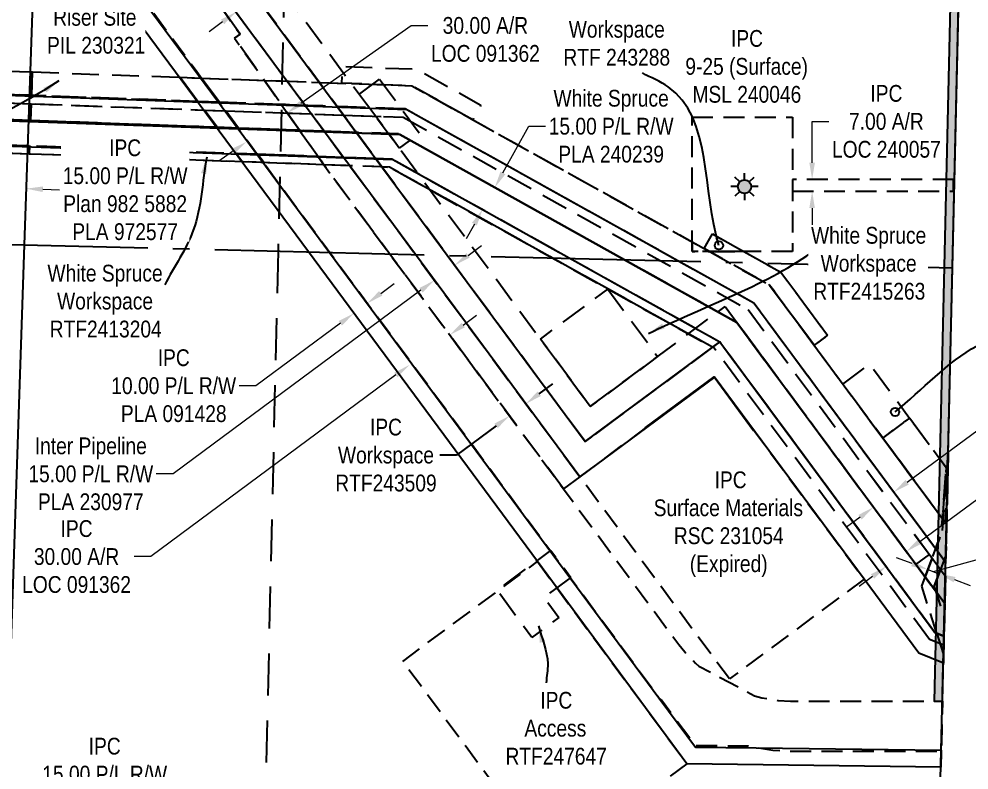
# Model space of a CAD drawing. Extents: x 394472 to 398421, y 6163397 to 6167888.
# Drawn here: x 395817 to 396384, y 6164010 to 6164458 of the extents above; entities that cross this region are included whole.
import ezdxf

# ---------------------------------------------------------------- set-up
doc = ezdxf.new("R2010")
doc.units = 0
doc.header["$LTSCALE"] = 5
doc.header["$PDSIZE"] = 0.5
for name, pattern in [('foc-ACCESSROAD', [3.75, 2.5, -1.25]), ('foc-LSD', [8, 5, -3]), ('foc-QUARTERLINE', [33, 25, -3, 2, -3]), ('HIDDEN2', [4.7625, 3.175, -1.5875])]:
    doc.linetypes.add(name, pattern=pattern)
doc.layers.get('Defpoints').update_dxf_attribs({"color": 9})
for name, color, linetype in [('C-AR', 13, 'foc-ACCESSROAD'), ('C-RW', 13, 'Continuous'), ('C-WS', 13, 'foc-ACCESSROAD'), ('C-WS-S', 8, 'Continuous'), ('F-RW', 190, 'Continuous'), ('L-SEC', 7, 'Continuous'), ('L-SECQ', 8, 'foc-QUARTERLINE'), ('L-SECTION-LSD', 7, 'foc-LSD'), ('P-TEMP-H', 41, 'Continuous'), ('P-TEMP_WORKSPACE', 46, 'Continuous'), ('T-EXISTING RTF', 220, 'HIDDEN2'), ('T-EXISTING TFA', 220, 'HIDDEN2'), ('T-EXISTING TFA-T', 220, 'Continuous')]:
    doc.layers.add(name, color=color, linetype=linetype)
for name, color, linetype, lineweight in [('C-AR-T', 13, 'Continuous', 9), ('C-RW-T', 13, 'Continuous', 9), ('C-WS-T', 13, 'Continuous', 9), ('F-RW-T', 190, 'Continuous', 9)]:
    doc.layers.add(name, color=color, linetype=linetype, lineweight=lineweight)
doc.styles.add('80CG', font='ARIALN.TTF', dxfattribs={"height": 10})
doc.styles.add('80L', font='ARIALN.TTF', dxfattribs={"height": 10})
doc.dimstyles.new('Compass 5 000', dxfattribs={"dimscale": 5, "dimtxt": 9, "dimasz": 2, "dimexe": 0.2, "dimexo": 0.0625, "dimgap": 0.5, "dimtad": 0, "dimtih": 1, "dimtoh": 1, "dimzin": 0, "dimdsep": 46, "dimtxsty": '80CG', "dimcen": 0.1, "dimse1": 1, "dimse2": 1, "dimclrd": 256, "dimclrt": 256, "dimaunit": 1, "dimadec": 4, "dimazin": 0, "dimtfac": 0.06, "dimtofl": 0, "dimtmove": 0, "dimatfit": 1, "dimfxl": 0.2, "dimtolj": 1, "dimtzin": 0, "dimlwd": -1, "dimarcsym": 0})

# ---------------------------------------------------------------- blocks, each defined once
blk = doc.blocks.new('*D379')
at = {"layer": 'C-AR-T', "transparency": 16777216}
for p, q in [((396290.67, 6164371.87), (396290.67, 6164396.5)), ((396290.67, 6164396.5), (396300.67, 6164396.5)), ((396290.67, 6164344.87), (396290.67, 6164334.87))]:
    blk.add_line(p, q, dxfattribs=at)
for points in [[(396289, 6164371.87), (396292.33, 6164371.87), (396290.67, 6164361.87)], [(396289, 6164344.87), (396292.33, 6164344.87), (396290.67, 6164354.87)]]:
    blk.add_solid(points, dxfattribs=at)
at = {"layer": 'Defpoints', "color": 0, "transparency": 16777216}
for p in [(396290.67, 6164361.87), (396309.23, 6164361.87), (396309.23, 6164354.87)]:
    blk.add_point(p, dxfattribs=at)
at = {"layer": 'C-AR-T', "transparency": 16777216, "insert": (396334.97, 6164396.5), "char_height": 10, "attachment_point": 5, "style": '80CG'}
blk.add_mtext('\\A1;IPC\\P7.00 A/R\\PLOC 240057', dxfattribs=at)
blk = doc.blocks.new('*D380')
at = {"layer": 'C-AR-T', "transparency": 16777216}
for p, q in [((395985.69, 6164407.32), (396051.45, 6164453.68)), ((396051.45, 6164453.68), (396061.45, 6164453.68)), ((395944.83, 6164378.51), (395936.66, 6164372.75))]:
    blk.add_line(p, q, dxfattribs=at)
for points in [[(395984.73, 6164408.68), (395986.65, 6164405.95), (395977.52, 6164401.55)], [(395943.87, 6164379.88), (395945.79, 6164377.15), (395953.01, 6164384.27)]]:
    blk.add_solid(points, dxfattribs=at)
at = {"layer": 'Defpoints', "color": 0, "transparency": 16777216}
for p in [(395950.88, 6164439.34), (395926.37, 6164422.06), (395977.52, 6164401.55)]:
    blk.add_point(p, dxfattribs=at)
at = {"layer": 'C-AR-T', "transparency": 16777216, "insert": (396095.72, 6164453.68), "char_height": 10, "attachment_point": 5, "style": '80CG'}
blk.add_mtext('\\A1;IPC\\P30.00 A/R\\PLOC 091362', dxfattribs=at)
blk = doc.blocks.new('*D383')
at = {"layer": 'C-RW-T', "transparency": 16777216}
for p, q in [((396033.28, 6164294), (396041.32, 6164299.95)), ((396009.17, 6164276.16), (395958.84, 6164238.91)), ((395958.84, 6164238.91), (395948.84, 6164238.91))]:
    blk.add_line(p, q, dxfattribs=at)
for points in [[(396032.29, 6164295.34), (396034.27, 6164292.66), (396025.24, 6164288.05)], [(396008.18, 6164277.5), (396010.16, 6164274.82), (396017.21, 6164282.11)]]:
    blk.add_solid(points, dxfattribs=at)
at = {"layer": 'Defpoints', "color": 0, "transparency": 16777216}
for p in [(395875.44, 6164490.46), (395867.41, 6164484.51), (396025.24, 6164288.05)]:
    blk.add_point(p, dxfattribs=at)
at = {"layer": 'C-RW-T', "transparency": 16777216, "insert": (395909.76, 6164238.91), "char_height": 10, "attachment_point": 5, "style": '80CG'}
blk.add_mtext('\\A1;IPC\\P10.00 P/L R/W\\PPLA 091428', dxfattribs=at)
blk = doc.blocks.new('*D388')
at = {"layer": 'C-RW-T', "transparency": 16777216}
for p, q in [((395796.74, 6164357.28), (395786.75, 6164357.62)), ((395831.69, 6164356.08), (395841.68, 6164355.73))]:
    blk.add_line(p, q, dxfattribs=at)
for points in [[(395796.8, 6164358.95), (395796.68, 6164355.61), (395806.73, 6164356.94)], [(395831.75, 6164357.74), (395831.63, 6164354.41), (395821.69, 6164356.42)]]:
    blk.add_solid(points, dxfattribs=at)
at = {"layer": 'Defpoints', "color": 0, "transparency": 16777216}
for p in [(395808.98, 6164421.99), (395823.94, 6164421.47), (395821.69, 6164356.42)]:
    blk.add_point(p, dxfattribs=at)
at = {"layer": 'C-RW-T', "transparency": 16777216, "insert": (395880.77, 6164355.73), "char_height": 10, "attachment_point": 5, "style": '80CG', "bg_fill": 3, "box_fill_scale": 1.1, "bg_fill_color": 256, "bg_fill_true_color": 13158600, "bg_fill_transparency": 0}
blk.add_mtext('\\A1;IPC\\P15.00 P/L R/W\\PPlan 982 5882\\PPLA 972577', dxfattribs=at)
blk = doc.blocks.new('*D390')
at = {"layer": 'Defpoints', "color": 0, "transparency": 16777216}
for p in [(395959.02, 6164470.72), (395997.6, 6164418.52), (395985.54, 6164409.61)]:
    blk.add_point(p, dxfattribs=at)
at = {"layer": 'F-RW-T', "transparency": 16777216}
for p, q in [((395967.06, 6164476.66), (395980.98, 6164486.94)), ((395980.98, 6164486.94), (395990.98, 6164486.94)), ((395938.92, 6164455.87), (395930.88, 6164449.93))]:
    blk.add_line(p, q, dxfattribs=at)
for points in [[(395966.07, 6164478.01), (395968.05, 6164475.32), (395959.02, 6164470.72)], [(395937.93, 6164457.21), (395939.91, 6164454.53), (395946.97, 6164461.81)]]:
    blk.add_solid(points, dxfattribs=at)
at = {"layer": 'F-RW-T', "transparency": 16777216, "insert": (396030.06, 6164486.94), "char_height": 10, "attachment_point": 5, "style": '80CG', "bg_fill": 3, "box_fill_scale": 1.1, "bg_fill_color": 256, "bg_fill_true_color": 13158600, "bg_fill_transparency": 0}
blk.add_mtext('\\A1;Inter Pipeline\\P15.00 P/L R/W\\PPLA 230977', dxfattribs=at)
blk = doc.blocks.new('*D391')
at = {"layer": 'Defpoints', "color": 0, "transparency": 16777216}
for p in [(396079.95, 6164369.01), (396072.65, 6164355.91), (396101.33, 6164357.11)]:
    blk.add_point(p, dxfattribs=at)
at = {"layer": 'F-RW-T', "transparency": 16777216}
for p, q in [((396106.19, 6164365.84), (396121.65, 6164393.6)), ((396121.65, 6164393.6), (396131.65, 6164393.6)), ((396089.16, 6164335.27), (396084.3, 6164326.53))]:
    blk.add_line(p, q, dxfattribs=at)
for points in [[(396104.74, 6164366.65), (396107.65, 6164365.03), (396101.33, 6164357.11)], [(396087.71, 6164336.08), (396090.62, 6164334.46), (396094.03, 6164344.01)]]:
    blk.add_solid(points, dxfattribs=at)
at = {"layer": 'F-RW-T', "transparency": 16777216, "insert": (396170.74, 6164393.6), "char_height": 10, "attachment_point": 5, "style": '80CG'}
blk.add_mtext('\\A1;White Spruce\\P15.00 P/L R/W\\PPLA 240239', dxfattribs=at)
blk = doc.blocks.new('*D440')
at = {"layer": 'C-RW-T', "transparency": 16777216}
for p, q in [((395784.57, 6164000.52), (395774.58, 6164000.86)), ((395819.5, 6163999.33), (395829.5, 6163998.99))]:
    blk.add_line(p, q, dxfattribs=at)
for points in [[(395784.63, 6164002.18), (395784.52, 6163998.85), (395794.57, 6164000.18)], [(395819.56, 6164000.99), (395819.45, 6163997.66), (395809.51, 6163999.67)]]:
    blk.add_solid(points, dxfattribs=at)
at = {"layer": 'Defpoints', "color": 0, "transparency": 16777216}
for p in [(395800.64, 6164178.09), (395815.58, 6164177.58), (395809.51, 6163999.67)]:
    blk.add_point(p, dxfattribs=at)
at = {"layer": 'C-RW-T', "transparency": 16777216, "insert": (395868.58, 6163998.99), "char_height": 10, "attachment_point": 5, "style": '80CG'}
blk.add_mtext('\\A1;IPC\\P15.00 P/L R/W\\PPlan 982 5882\\PPLA 972577', dxfattribs=at)
blk = doc.blocks.new('*D441')
at = {"layer": 'C-AR-T', "transparency": 16777216}
for p, q in [((396082.48, 6164275.09), (396090.51, 6164281.04)), ((396042.3, 6164245.34), (395896.06, 6164137.04)), ((395896.06, 6164137.04), (395886.06, 6164137.04))]:
    blk.add_line(p, q, dxfattribs=at)
for points in [[(396081.48, 6164276.43), (396083.47, 6164273.75), (396074.44, 6164269.14)], [(396041.31, 6164246.68), (396043.3, 6164244), (396050.34, 6164251.29)]]:
    blk.add_solid(points, dxfattribs=at)
at = {"layer": 'Defpoints', "color": 0, "transparency": 16777216}
for p in [(396050.34, 6164251.29), (396106.71, 6164225.56), (396082.61, 6164207.72)]:
    blk.add_point(p, dxfattribs=at)
at = {"layer": 'C-AR-T', "transparency": 16777216, "insert": (395851.79, 6164137.04), "char_height": 10, "attachment_point": 5, "style": '80CG'}
blk.add_mtext('\\A1;IPC\\P30.00 A/R\\PLOC 091362', dxfattribs=at)
blk = doc.blocks.new('*D454')
at = {"layer": 'Defpoints', "color": 0, "transparency": 16777216}
for p in [(396362.31, 6164136.21), (396368.86, 6164133.74), (396366.28, 6164126.88)]:
    blk.add_point(p, dxfattribs=at)
at = {"layer": 'F-RW-T', "transparency": 16777216}
for p, q in [((396363.01, 6164128.11), (396474.56, 6164158.6)), ((396474.56, 6164158.6), (396479.56, 6164158.6)), ((396350.37, 6164132.86), (396341.01, 6164136.38)), ((396359.73, 6164129.34), (396366.28, 6164126.88)), ((396375.64, 6164123.36), (396385, 6164119.84))]:
    blk.add_line(p, q, dxfattribs=at)
for points in [[(396350.96, 6164134.42), (396349.78, 6164131.3), (396359.73, 6164129.34)], [(396376.23, 6164124.92), (396375.05, 6164121.8), (396366.28, 6164126.88)]]:
    blk.add_solid(points, dxfattribs=at)
at = {"layer": 'F-RW-T', "transparency": 16777216, "insert": (396513.86, 6164158.6), "char_height": 10, "attachment_point": 5, "style": '80CG'}
blk.add_mtext('\\A1;IPC\\P7.00 A/R\\PLOC 240057', dxfattribs=at)
blk = doc.blocks.new('*D464')
at = {"layer": 'Defpoints', "color": 0, "transparency": 16777216}
for p in [(396337.71, 6164177.61), (396339.32, 6164175.43), (396325.66, 6164168.69)]:
    blk.add_point(p, dxfattribs=at)
at = {"layer": 'F-RW-T', "transparency": 16777216}
for p, q in [((396347.36, 6164181.38), (396418.52, 6164234.06)), ((396418.52, 6164234.06), (396428.52, 6164234.06)), ((396319.23, 6164160.56), (396311.2, 6164154.61))]:
    blk.add_line(p, q, dxfattribs=at)
for points in [[(396346.37, 6164182.72), (396348.35, 6164180.04), (396339.32, 6164175.43)], [(396318.24, 6164161.9), (396320.23, 6164159.22), (396327.27, 6164166.51)]]:
    blk.add_solid(points, dxfattribs=at)
at = {"layer": 'F-RW-T', "transparency": 16777216, "insert": (396467.61, 6164234.06), "char_height": 10, "attachment_point": 5, "style": '80CG'}
blk.add_mtext('\\A1;White Spruce\\P15.00 P/L R/W\\PPLA 240246', dxfattribs=at)
blk = doc.blocks.new('*D466')
at = {"layer": 'Defpoints', "color": 0, "transparency": 16777216}
for p in [(396341.93, 6164146.71), (396346.83, 6164140.09), (396329.88, 6164137.79)]:
    blk.add_point(p, dxfattribs=at)
at = {"layer": 'F-RW-T', "transparency": 16777216}
for p, q in [((396354.87, 6164146.04), (396411.3, 6164187.81)), ((396411.3, 6164187.81), (396421.3, 6164187.81)), ((396326.75, 6164125.21), (396318.71, 6164119.26))]:
    blk.add_line(p, q, dxfattribs=at)
for points in [[(396353.88, 6164147.37), (396355.86, 6164144.7), (396346.83, 6164140.09)], [(396325.75, 6164126.55), (396327.74, 6164123.87), (396334.78, 6164131.16)]]:
    blk.add_solid(points, dxfattribs=at)
at = {"layer": 'F-RW-T', "transparency": 16777216, "insert": (396460.38, 6164187.81), "char_height": 10, "attachment_point": 5, "style": '80CG'}
blk.add_mtext('\\A1;White Spruce\\P15.00 P/L R/W\\PPLA 240239', dxfattribs=at)
blk = doc.blocks.new('*D473')
at = {"layer": 'Defpoints', "color": 0, "transparency": 16777216}
for p in [(396065.33, 6164301.81), (396100.93, 6164278.92), (396088.88, 6164270)]:
    blk.add_point(p, dxfattribs=at)
at = {"layer": 'F-RW-T', "transparency": 16777216}
for p, q in [((396085.41, 6164316.68), (396093.45, 6164322.63)), ((396057.29, 6164295.86), (395909.37, 6164186.36)), ((395909.37, 6164186.36), (395899.37, 6164186.36))]:
    blk.add_line(p, q, dxfattribs=at)
for points in [[(396084.42, 6164318.02), (396086.4, 6164315.34), (396077.37, 6164310.73)], [(396056.3, 6164297.2), (396058.28, 6164294.52), (396065.33, 6164301.81)]]:
    blk.add_solid(points, dxfattribs=at)
at = {"layer": 'F-RW-T', "transparency": 16777216, "insert": (395860.28, 6164186.36), "char_height": 10, "attachment_point": 5, "style": '80CG'}
blk.add_mtext('\\A1;Inter Pipeline\\P15.00 P/L R/W\\PPLA 230977', dxfattribs=at)
blk = doc.blocks.new('GAS')
h = blk.add_hatch(color=255)
h.dxf.hatch_style = 1
edge = h.paths.add_edge_path()
edge.add_arc((0, 0), 0.9, 0, 360)
for p, q in [((-0.57, 0.57), (-1.14, 1.14)), ((0, 0.81), (0, 1.62)), ((0.57, 0.57), (1.14, 1.14)), ((-0.81, 0), (-1.62, 0)), ((1.62, 0), (0.81, 0)), ((-0.57, -0.57), (-1.14, -1.14)), ((0, -0.81), (0, -1.62)), ((1.14, -1.14), (0.57, -0.57))]:
    blk.add_line(p, q)
blk.add_circle((0, 0), 0.8)
blk = doc.blocks.new('*D550')
at = {"layer": 'Defpoints', "color": 0, "transparency": 16777216}
for p in [(396104.14, 6164249.37), (396094.42, 6164242.17), (396110.11, 6164220.98)]:
    blk.add_point(p, dxfattribs=at)
at = {"layer": 'T-EXISTING TFA-T', "transparency": 16777216}
for p, q in [((396127.87, 6164234.14), (396135.91, 6164240.09)), ((396102.07, 6164215.03), (396078.44, 6164197.54)), ((396078.44, 6164197.54), (396068.44, 6164197.54))]:
    blk.add_line(p, q, dxfattribs=at)
for points in [[(396126.88, 6164235.48), (396128.86, 6164232.8), (396119.83, 6164228.19)], [(396101.08, 6164216.37), (396103.06, 6164213.69), (396110.11, 6164220.98)]]:
    blk.add_solid(points, dxfattribs=at)
at = {"layer": 'T-EXISTING TFA-T', "transparency": 16777216, "insert": (396036.4, 6164197.54), "char_height": 10, "attachment_point": 5, "style": '80CG'}
blk.add_mtext('\\A1;IPC\\PWorkspace\\PRTF243509', dxfattribs=at)

msp = doc.modelspace()

# ---------------------------------------------------------------- hatches: boundary and pattern name
at = {"layer": 'P-TEMP-H'}
h = msp.add_hatch(color=256, dxfattribs=at)
h.dxf.hatch_style = 1
h.paths.add_polyline_path([(396392.911, 6165113.243), (396387.914, 6165113.368), (396387.914, 6165113.358), (396369.38, 6164309.332), (396374.377, 6164309.208)])
h = msp.add_hatch(color=256, dxfattribs=at)
h.dxf.hatch_style = 1
h.paths.add_polyline_path([(396374.377, 6164309.208), (396369.38, 6164309.332), (396363.423, 6164050.875), (396368.422, 6164050.874)])

# ---------------------------------------------------------------- linework, layer by layer
at = {"layer": 'C-AR', "flags": 128}
msp.add_lwpolyline([(395879.444, 6165027.798), (395878.241, 6164997.834), (395863.575, 6164998.423), (395862.716, 6164954.916), (395862.322, 6164934.927), (395861.012, 6164868.554), (395873.044, 6164868.317), (395871.842, 6164838.345), (395860.42, 6164838.572), (395859.442, 6164789.044), (395863.062, 6164725.474), (395866.22, 6164696.556), (395867.848, 6164685.158), (395874.406, 6164639.237), (395880.497, 6164596.594), (395885.205, 6164570.507), (395887.179, 6164559.567), (395888.138, 6164555.387), (395890.795, 6164543.805), (395897.946, 6164524.452), (395903.156, 6164513.51), (395906.767, 6164515.229), (395911.861, 6164504.53), (395937.767, 6164464.874), (395949.333, 6164448.469), (395946.065, 6164446.165), (395999.877, 6164369.835), (396038.6, 6164317.535), (396211.042, 6164084.675), (396214.618, 6164080.257), (396221.103, 6164073.481), (396223.145, 6164071.82), (396256.341, 6164054.056), (396260.705, 6164052.862), (396270.491, 6164051.358), (396277.698, 6164050.901), (396368.422, 6164050.874), (396367.74, 6164021.614), (396367.723, 6164020.885), (396276.75, 6164020.912), (396267.258, 6164021.514), (396257.353, 6164023.036), (396254.449, 6164023.483), (396252.25, 6164024.085), (396221.073, 6164024.218), (396200.729, 6164051.397), (396199.278, 6164052.913), (395932.493, 6164413.371), (395922.549, 6164427.475), (395856.249, 6164517.046), (395857.554, 6164554.868), (395857.243, 6164556.591), (395856.823, 6164558.916), (395854.516, 6164571.703), (395852.04, 6164585.486), (395850.887, 6164591.809), (395850.163, 6164596.882), (395847.596, 6164614.855), (395844.123, 6164639.173), (395842.808, 6164648.378), (395840.03, 6164667.826), (395837.447, 6164685.918), (395836.463, 6164692.807), (395835.982, 6164697.212), (395834.537, 6164710.334), (395833.166, 6164722.992), (395829.555, 6164786.419), (395829.437, 6164788.486), (395831.739, 6164905.102), (395832.351, 6164936.096), (395832.745, 6164956.084), (395834.696, 6165054.961), (395840.188, 6165054.747), (395848.333, 6165054.434), (395860.328, 6165053.961), (395864.667, 6165053.78), (395864.167, 6165028.411), (395879.444, 6165027.798)], close=True, dxfattribs=at)
at = {"layer": 'C-AR'}
for points in [[(396279.001, 6164354.871), (396374.921, 6164354.868), (396375.088, 6164361.865), (396278.998, 6164361.868), (396279.001, 6164354.871)], [(396369.325, 6164089.592), (396369.086, 6164079.334), (396365.17, 6164091.271), (396356.036, 6164119.516), (396368.457, 6164152.557), (396371.886, 6164199.406), (396370.454, 6164137.982), (396363.446, 6164119.342), (396369.579, 6164100.486), (396369.325, 6164089.592)]]:
    msp.add_lwpolyline(points, close=True, dxfattribs=at)
at = {"layer": 'C-RW'}
for points in [[(395817.366, 6164598.162), (395821.327, 6164612.661), (395824.707, 6164625.03), (395831.9, 6164651.354), (395842.808, 6164648.378), (395846.372, 6164647.406), (395844.123, 6164639.173), (395835.856, 6164608.923), (395832.751, 6164597.562), (395832.503, 6164596.655), (395829.611, 6164586.072), (395829.15, 6164572.692), (395828.633, 6164557.707), (395828.205, 6164545.294), (395827.689, 6164530.302), (395820.541, 6164322.956), (395805.523, 6163882.914)], [(395856.247, 6164516.396), (395932.493, 6164413.371), (396002.763, 6164318.426), (396199.278, 6164052.913), (396199.278, 6164052.913), (396221.046, 6164023.505), (396257.353, 6164023.036), (396367.74, 6164021.614), (396367.723, 6164020.885), (396367.507, 6164011.622), (396215.96, 6164013.574), (396126.75, 6164134.095), (395990.095, 6164318.74), (395846.131, 6164513.261)]]:
    msp.add_lwpolyline(points, dxfattribs=at)
at = {"layer": 'C-WS'}
for points in [[(396219.022, 6164319.02), (396219.017, 6164398.991), (396278.995, 6164398.995), (396279, 6164319.024)], [(396232.414, 6164244.106), (396321.628, 6164123.592), (396241.285, 6164064.116), (396152.071, 6164184.63), (396232.414, 6164244.106)], [(396215.96, 6164013.574), (396135.617, 6163954.097), (396046.403, 6164074.611), (396126.75, 6164134.095), (396215.96, 6164013.574)]]:
    msp.add_lwpolyline(points, close=True, dxfattribs=at)
msp.add_lwpolyline([(396191.553, 6164213.857), (396232.414, 6164244.106), (396255.998, 6164212.247)], dxfattribs=at)
at = {"layer": 'F-RW', "flags": 128}
for points in [[(396370.35, 6164133.521), (396255.84, 6164288.207), (396048.846, 6164403.5), (395765.078, 6164413.476), (395775.018, 6164686.061), (395781.736, 6164858.401), (395691.194, 6164862.039), (395690.592, 6164847.056), (395766.17, 6164844.02), (395760.034, 6164686.627), (395749.547, 6164399.018), (396044.707, 6164388.642), (396245.715, 6164276.683), (396369.78, 6164109.089)], [(396369.78, 6164109.089), (396287.164, 6164220.691), (396245.715, 6164276.683), (396044.707, 6164388.642), (395749.547, 6164399.018), (395760.034, 6164686.627), (395745.049, 6164687.173), (395734.015, 6164384.56), (396040.569, 6164373.783), (396235.59, 6164265.159), (396275.112, 6164211.77), (396363.949, 6164091.765), (396369.325, 6164089.591)], [(395931.054, 6164508.39), (396072.966, 6164316.682), (396072.966, 6164316.682), (396155.179, 6164205.633), (396235.59, 6164265.159), (396363.949, 6164091.765), (396369.325, 6164089.592), (396368.952, 6164073.57), (396354.412, 6164079.447), (396321.628, 6164123.592), (396232.414, 6164244.106), (396152.071, 6164184.63), (396053.961, 6164317.154), (395915.886, 6164503.679)], [(396191.079, 6164213.869), (396232.122, 6164244.197), (396255.726, 6164212.254)]]:
    msp.add_lwpolyline(points, dxfattribs=at)
at = {"layer": 'L-SEC'}
for p, q in [((396374.446, 6164309.206), (396392.911, 6165113.243)), ((396355.699, 6163505.198), (396374.446, 6164309.206))]:
    msp.add_line(p, q, dxfattribs=at)
at = {"layer": 'L-SECQ'}
msp.add_line((395604.362, 6164328.345), (396374.446, 6164309.206), dxfattribs=at)
at = {"layer": 'L-SECTION-LSD'}
for p, q in [((395990.634, 6165123.294), (395972.033, 6164319.208)), ((395972.033, 6164319.208), (395953.288, 6163515.034))]:
    msp.add_line(p, q, dxfattribs=at)
at = {"layer": 'P-TEMP_WORKSPACE', "flags": 128}
msp.add_lwpolyline([(395877.54, 6165457.141), (395882.623, 6165461.942), (396384.011, 6165459.108), (396395.789, 6165447.03), (396387.914, 6165113.358), (396363.423, 6164050.875), (396368.422, 6164050.874), (396392.911, 6165113.243), (396400.835, 6165449.014), (396386.13, 6165464.094), (395880.648, 6165466.951), (395870.311, 6165457.188)], close=True, dxfattribs=at)
at = {"layer": 'T-EXISTING RTF', "flags": 128}
for points in [[(395996.641, 6164419.792), (396051.788, 6164417.788), (396219.064, 6164324.691), (396219.064, 6164318.973), (396229.337, 6164318.973), (396249.89, 6164318.974), (396272.035, 6164306.649), (396299.883, 6164269.03), (396291.849, 6164263.083), (396265.286, 6164298.965), (396368.409, 6164159.661), (396367.765, 6164150.738), (396364.342, 6164141.634), (396255.838, 6164288.208), (396047.92, 6164403.925), (396007.295, 6164405.401), (395988.123, 6164406.098), (395977.47, 6164420.489), (395996.641, 6164419.792)], [(395977.612, 6164401.479), (395991.928, 6164400.958), (395999.538, 6164390.679), (395984.849, 6164391.213), (395977.612, 6164401.479)], [(396011.099, 6164400.262), (396018.709, 6164389.983), (395999.538, 6164390.679), (395991.928, 6164400.958), (396011.099, 6164400.262)], [(396038.439, 6164369.26), (395733.686, 6164380.336), (395733.868, 6164385.331), (396039.821, 6164374.211), (396235.59, 6164265.159), (396231.18, 6164261.895), (396038.439, 6164369.26)], [(395823.772, 6164382.063), (395823.591, 6164377.069), (395808.607, 6164377.613), (395808.788, 6164382.608), (395823.772, 6164382.063)], [(395947.047, 6164377.583), (395950.852, 6164372.444), (395823.591, 6164377.069), (395823.772, 6164382.063), (395947.047, 6164377.583)], [(395959.828, 6164377.119), (395963.632, 6164371.979), (395950.852, 6164372.444), (395947.047, 6164377.583), (395959.828, 6164377.119)], [(395995.705, 6164375.815), (395999.323, 6164370.682), (395963.632, 6164371.979), (395959.828, 6164377.119), (395995.705, 6164375.815)], [(395995.705, 6164375.815), (396010.952, 6164375.261), (396014.757, 6164370.121), (395999.323, 6164370.682), (395995.705, 6164375.815)], [(396030.123, 6164374.564), (396033.928, 6164369.424), (396014.757, 6164370.121), (396010.952, 6164375.261), (396030.123, 6164374.564)], [(396308.997, 6164239.918), (396325.065, 6164251.813), (396348.855, 6164219.677), (396332.787, 6164207.782), (396308.997, 6164239.918)], [(396348.867, 6164219.661), (396370.622, 6164190.273), (396368.409, 6164159.661), (396332.799, 6164207.766), (396348.867, 6164219.661)], [(396371.605, 6164188.945), (396370.855, 6164156.402), (396368.409, 6164159.661), (396370.622, 6164190.273), (396371.605, 6164188.945)], [(396370.855, 6164156.402), (396370.328, 6164133.551), (396364.342, 6164141.634), (396367.765, 6164150.738), (396368.409, 6164159.661), (396370.855, 6164156.402)]]:
    msp.add_lwpolyline(points, close=True, dxfattribs=at)
at = {"layer": 'T-EXISTING TFA'}
for points in [[(395933.538, 6164578.626), (395948.556, 6164578.04), (395946.222, 6164513.101), (396158.309, 6164226.606), (396238.72, 6164286.131), (396369.78, 6164109.089), (396369.325, 6164089.592), (396363.949, 6164091.765), (396235.59, 6164265.159), (396155.179, 6164205.633), (395931.054, 6164508.39), (395933.538, 6164578.626)], [(396152.049, 6164184.661), (396142.352, 6164177.435), (395999.877, 6164369.835), (395946.065, 6164446.165), (395949.333, 6164448.469), (395937.767, 6164464.874), (395911.861, 6164504.53), (395905.74, 6164517.385), (395915.886, 6164503.679), (396152.049, 6164184.661)], [(395779.365, 6164398.681), (395749.396, 6164399.77), (395750.913, 6164441.507), (395760.903, 6164441.144), (395759.749, 6164409.396), (395779.728, 6164408.67), (396046.733, 6164398.967), (396252.465, 6164284.365), (396370.161, 6164125.412), (396369.78, 6164109.089), (396245.715, 6164276.682), (396043.776, 6164389.072), (395779.365, 6164398.681)], [(395824.861, 6164412.031), (395809.877, 6164412.576), (395810.386, 6164426.561), (395825.37, 6164426.016), (395824.861, 6164412.031)], [(395924.219, 6164408.42), (395824.861, 6164412.031), (395825.37, 6164426.016), (395913.565, 6164422.811), (395924.219, 6164408.42)], [(395936.999, 6164407.956), (395924.219, 6164408.42), (395913.565, 6164422.811), (395926.346, 6164422.347), (395936.999, 6164407.956)], [(395963.861, 6164420.983), (395977.47, 6164420.489), (395988.123, 6164406.098), (395973.993, 6164406.611), (395936.999, 6164407.956), (395926.346, 6164422.347), (395963.861, 6164420.983)], [(395824.68, 6164407.037), (395824.317, 6164397.047), (395809.333, 6164397.592), (395809.696, 6164407.581), (395824.68, 6164407.037)], [(395928.023, 6164403.281), (395935.633, 6164393.002), (395824.317, 6164397.047), (395824.68, 6164407.037), (395928.023, 6164403.281)], [(395940.804, 6164402.816), (395948.414, 6164392.537), (395935.633, 6164393.002), (395928.023, 6164403.281), (395940.804, 6164402.816)], [(395977.612, 6164401.479), (395984.849, 6164391.213), (395948.414, 6164392.537), (395940.804, 6164402.816), (395977.612, 6164401.479)], [(396252.465, 6164284.365), (396362.248, 6164136.063), (396358.059, 6164124.921), (396245.715, 6164276.682), (396043.776, 6164389.072), (396018.709, 6164389.983), (396011.099, 6164400.262), (396046.733, 6164398.967), (396252.465, 6164284.365)], [(396038.439, 6164369.26), (396033.928, 6164369.424), (396030.123, 6164374.564), (396039.821, 6164374.211), (396235.59, 6164265.159), (396231.18, 6164261.895), (396038.439, 6164369.26)], [(396235.59, 6164265.159), (396363.949, 6164091.765), (396369.325, 6164089.592), (396369.201, 6164084.251), (396360.77, 6164087.659), (396231.573, 6164262.185), (396235.59, 6164265.159)], [(396360.603, 6164138.286), (396370.161, 6164125.412), (396369.78, 6164109.089), (396352.569, 6164132.338), (396360.603, 6164138.286)], [(396367.206, 6164129.366), (396363.017, 6164118.224), (396358.059, 6164124.921), (396362.248, 6164136.063), (396367.206, 6164129.366)], [(396370.161, 6164125.412), (396369.78, 6164109.089), (396363.017, 6164118.224), (396367.206, 6164129.366), (396370.161, 6164125.412)]]:
    msp.add_lwpolyline(points, close=True, dxfattribs=at)
at = {"layer": 'T-EXISTING TFA', "flags": 128}
for points in [[(396088.209, 6164397.518), (396051.788, 6164417.788), (396010.135, 6164419.302), (396010.498, 6164429.291), (396054.551, 6164427.69), (396093.07, 6164406.252), (396088.209, 6164397.518)], [(396088.209, 6164397.518), (396051.788, 6164417.788), (396010.135, 6164419.302), (396010.498, 6164429.291), (396054.551, 6164427.69), (396093.07, 6164406.252), (396088.209, 6164397.518)], [(396047.92, 6164403.925), (395764.925, 6164414.21), (395765.433, 6164428.195), (396051.788, 6164417.788), (396265.286, 6164298.965), (396370.855, 6164156.402), (396370.328, 6164133.551), (396255.838, 6164288.208), (396047.92, 6164403.925)], [(396032.542, 6164421.696), (396056.332, 6164389.56), (396044.281, 6164380.639), (396020.491, 6164412.775), (396032.542, 6164421.696)], [(396231.18, 6164261.895), (396155.184, 6164205.637), (396072.844, 6164316.854), (396033.928, 6164369.424), (396038.439, 6164369.26), (396231.18, 6164261.895)], [(396226.276, 6164320.676), (396231.137, 6164329.411), (396272.035, 6164306.649), (396299.883, 6164269.03), (396291.849, 6164263.083), (396265.286, 6164298.965), (396226.276, 6164320.676)], [(396231.137, 6164329.411), (396249.89, 6164318.974), (396229.337, 6164318.973), (396226.276, 6164320.676), (396231.137, 6164329.411)], [(396219.064, 6164324.691), (396229.337, 6164318.973), (396219.064, 6164318.973), (396219.064, 6164324.691)], [(396168.742, 6164296.513), (396198.48, 6164256.343), (396158.309, 6164226.606), (396128.572, 6164266.776), (396168.742, 6164296.513)], [(396370.951, 6164189.828), (396370.189, 6164157.257), (396332.799, 6164207.766), (396348.867, 6164219.661), (396370.951, 6164189.828)], [(396146.735, 6164124.636), (396130.667, 6164112.741), (396139.588, 6164100.689), (396123.52, 6164088.794), (396102.703, 6164116.914), (396134.84, 6164140.704), (396146.735, 6164124.636)]]:
    msp.add_lwpolyline(points, close=True, dxfattribs=at)

# ---------------------------------------------------------------- block references
at = {"layer": 'C-WS-S', "color": 5, "xscale": 4.998199134999997, "yscale": 4.998199134999997, "zscale": 4.998199134999997}
msp.add_blockref('GAS', (396250.327, 6164357.629), dxfattribs=at)

# ---------------------------------------------------------------- texts
at = {"layer": 'C-WS-T', "char_height": 9.9964, "attachment_point": 1, "style": '80L'}
for s, width, insert in [('\\pi27.55;IPC\\P\\pi0.29149;9-25 (Surface)\\P\\pi4.5396;MSL 240046', 72.62387, (396214.717, 6164451.002)), ('\\pi41.187; IPC\\P\\pi8.0135;Surface Materials\\P\\pi20.028;RSC 231054\\P\\pi29.554;(Expired)', 104.17396, (396188.122, 6164187.842))]:
    msp.add_mtext_dynamic_manual_height_columns(s, width=width, gutter_width=50, heights=[0], dxfattribs=dict(at, insert=insert))
at = {"layer": 'T-EXISTING TFA-T', "char_height": 9.9964, "attachment_point": 1, "style": '80L'}
for s, width, insert in [('\\pi5.1048;White Spruce\\P\\pi10.836;Workspace\\P\\pi6.4516;RTF2413204', 78.29564, (395829.316, 6164311.076)), ('\\pi1.4396;IPC\\P\\pi-8.0352;Access\\P\\pi-19.32;RTF247647', 20.40358, (396127.036, 6164056.421))]:
    msp.add_mtext_dynamic_manual_height_columns(s, width=width, gutter_width=50, heights=[0], dxfattribs=dict(at, insert=insert))

# ---------------------------------------------------------------- dimensions: what is measured, and where the dimension line sits
at = {"layer": 'C-AR-T'}
dim = msp.add_linear_dim(base=(395977.515, 6164401.554), p1=(395926.369, 6164422.056), p2=(395950.879, 6164439.336), angle=35.18381, text='IPC\\P30.00 A/R\\PLOC 091362', dimstyle='Compass 5 000', dxfattribs=at)
dim.commit()
dim.dimension.update_dxf_attribs({"geometry": '*D380', "text_midpoint": (396095.717, 6164453.676), "dimtype": 161})
at = {"layer": 'C-AR-T', "color": 2}
dim = msp.add_linear_dim(base=(396050.341, 6164251.29), p1=(396106.709, 6164225.563), p2=(396082.609, 6164207.716), angle=216.52141, text='IPC\\P30.00 A/R\\PLOC 091362', dimstyle='Compass 5 000', dxfattribs=at)
dim.commit()
dim.dimension.update_dxf_attribs({"geometry": '*D441', "text_midpoint": (395851.791, 6164137.041), "dimtype": 161})
at = {"layer": 'C-RW-T'}
dim = msp.add_linear_dim(base=(396025.24, 6164288.054), p1=(395867.409, 6164484.511), p2=(395875.443, 6164490.458), angle=36.5047, text='IPC\\P10.00 P/L R/W\\PPLA 091428', dimstyle='Compass 5 000', dxfattribs=at)
dim.commit()
dim.dimension.update_dxf_attribs({"geometry": '*D383', "text_midpoint": (395909.757, 6164238.914), "dimtype": 161})
at = {"layer": 'C-RW-T', "color": 2}
dim = msp.add_linear_dim(base=(395809.508, 6163999.668), p1=(395800.641, 6164178.091), p2=(395815.58, 6164177.581), angle=358.04536, text='IPC\\P15.00 P/L R/W\\PPlan 982 5882\\PPLA 972577', dimstyle='Compass 5 000', dxfattribs=at)
dim.commit()
dim.dimension.update_dxf_attribs({"geometry": '*D440', "text_midpoint": (395868.582, 6163998.986), "dimtype": 161})
at = {"layer": 'F-RW-T', "color": 3}
dim = msp.add_linear_dim(base=(396346.835, 6164140.085), p1=(396329.881, 6164137.786), p2=(396341.933, 6164146.707), angle=36.51152, text='White Spruce\\P15.00 P/L R/W\\PPLA 240239', dimstyle='Compass 5 000', dxfattribs=at)
dim.commit()
dim.dimension.update_dxf_attribs({"geometry": '*D466', "text_midpoint": (396460.383, 6164187.805), "dimtype": 161})
at = {"layer": 'F-RW-T', "color": 2}
dim = msp.add_linear_dim(base=(396366.28, 6164126.881), p1=(396362.31, 6164136.206), p2=(396368.86, 6164133.744), angle=339.39675, text='IPC\\P7.00 A/R\\PLOC 240057', dimstyle='Compass 5 000', override={"dimtmove": 1}, dxfattribs=at)
dim.commit()
dim.dimension.update_dxf_attribs({"geometry": '*D454', "text_midpoint": (396482.064, 6164158.604), "dimtype": 161})
at = {"layer": 'T-EXISTING TFA-T'}
dim = msp.add_linear_dim(base=(396110.105, 6164220.982), p1=(396104.145, 6164249.372), p2=(396094.417, 6164242.168), angle=216.52049, text='IPC\\PWorkspace\\PRTF243509', dimstyle='Compass 5 000', dxfattribs=at)
dim.commit()
dim.dimension.update_dxf_attribs({"geometry": '*D550', "text_midpoint": (396036.397, 6164197.536), "dimtype": 161})

# ---------------------------------------------------------------- leaders
at = {"layer": 'T-EXISTING TFA-T', "path_type": 1}
for points, override in [([(396235.069, 6164322.603), (396204.786, 6164417.126), (396189.358, 6164425.408)], {"dimasz": 1, "dimldrblk": 'DotBlank', "dimtfill": 1}), ([(395841.202, 6164420.743), (395771.061, 6164373.397), (395758.199, 6164356.267)], {"dimgap": 0.5, "dimtad": 0}), ([(395929.485, 6164375.225), (395921.407, 6164331.613), (395904.368, 6164299.148)], {"dimgap": 0.5, "dimtad": 0}), ([(396192.937, 6164270.067), (396290.376, 6164318.413), (396293.269, 6164320.478)], {"dimgap": 0.5, "dimtad": 0}), ([(396340.181, 6164223.334), (396389.194, 6164262.816), (396441.258, 6164281.009)], {"dimasz": 1, "dimldrblk": 'DotBlank', "dimtfill": 1}), ([(396127.459, 6164095.835), (396132.887, 6164073.231), (396131.977, 6164061.861)], {"dimgap": 0.5, "dimtad": 0})]:
    msp.add_leader(points, dimstyle='Compass 5 000', override=override, dxfattribs=at)

# ---------------------------------------------------------------- next in the draw order: texts
at = {"layer": 'C-WS-T', "insert": (395832.598, 6164480.26), "char_height": 9.99976, "attachment_point": 1, "style": '80L', "bg_fill": 3, "box_fill_scale": 1.15, "bg_fill_color": 256, "bg_fill_true_color": 256, "bg_fill_transparency": 0}
msp.add_mtext_dynamic_manual_height_columns('\\pi20.63;IPC\\P\\pi5.2583;Riser Site\\P\\pi1.592;PIL 230321', width=58.78971, gutter_width=50.018, heights=[0], dxfattribs=at)
at = {"layer": 'T-EXISTING TFA-T', "insert": (396174.101, 6164451.39), "char_height": 10, "width": 66.46426, "attachment_point": 5, "style": '80CG', "bg_fill": 3, "box_fill_scale": 1.1, "bg_fill_color": 256, "bg_fill_true_color": 13158600, "bg_fill_transparency": 0}
msp.add_mtext('\\A1;Transcanada\\PWorkspace\\PRTF 243288', dxfattribs=at)
at = {"layer": 'T-EXISTING TFA-T', "insert": (396289.887, 6164333.614), "char_height": 9.9964, "attachment_point": 1, "style": '80L', "bg_fill": 3, "box_fill_scale": 1.15, "bg_fill_color": 256, "bg_fill_true_color": 256, "bg_fill_transparency": 0}
msp.add_mtext_dynamic_manual_height_columns('\\pi0.14071;White Spruce\\P\\pi5.8719;Workspace\\P\\pi1.4772;RTF2415263', width=68.36739, gutter_width=50, heights=[0], dxfattribs=at)

# ---------------------------------------------------------------- next in the draw order: dimensions: what is measured, and where the dimension line sits
at = {"layer": 'C-RW-T'}
dim = msp.add_linear_dim(base=(395821.695, 6164356.42), p1=(395808.976, 6164421.988), p2=(395823.937, 6164421.472), angle=358.02573, text='IPC\\P15.00 P/L R/W\\PPlan 982 5882\\PPLA 972577', dimstyle='Compass 5 000', override={"dimtfill": 1}, dxfattribs=at)
dim.commit()
dim.dimension.update_dxf_attribs({"geometry": '*D388', "text_midpoint": (395880.769, 6164355.731), "dimtype": 161})
at = {"layer": 'F-RW-T', "color": 3}
dim = msp.add_linear_dim(base=(395959.021, 6164470.722), p1=(395985.543, 6164409.608), p2=(395997.598, 6164418.516), angle=36.46189, text='Inter Pipeline\\P15.00 P/L R/W\\PPLA 230977', dimstyle='Compass 5 000', override={"dimtfill": 1}, dxfattribs=at)
dim.commit()
dim.dimension.update_dxf_attribs({"geometry": '*D390', "text_midpoint": (396030.062, 6164486.945), "dimtype": 161})

# ---------------------------------------------------------------- next in the draw order: dimensions: what is measured, and where the dimension line sits
at = {"layer": 'C-AR-T'}
dim = msp.add_linear_dim(base=(396290.667, 6164361.868), p1=(396309.232, 6164354.87), p2=(396309.232, 6164361.867), angle=89.99832, text='IPC\\P7.00 A/R\\PLOC 240057', dimstyle='Compass 5 000', dxfattribs=at)
dim.commit()
dim.dimension.update_dxf_attribs({"geometry": '*D379', "text_midpoint": (396334.969, 6164396.503), "dimtype": 161})
at = {"layer": 'F-RW-T'}
dim = msp.add_linear_dim(base=(396101.327, 6164357.106), p1=(396072.652, 6164355.914), p2=(396079.948, 6164369.013), angle=60.8827, text='White Spruce\\P15.00 P/L R/W\\PPLA 240239', dimstyle='Compass 5 000', dxfattribs=at)
dim.commit()
dim.dimension.update_dxf_attribs({"geometry": '*D391', "text_midpoint": (396170.738, 6164393.598), "dimtype": 161})
at = {"layer": 'F-RW-T', "color": 3}
for base, p1, p2, angle, text, picture, middle in [((396065.325, 6164301.811), (396100.926, 6164278.915), (396088.878, 6164269.995), 216.51185, 'Inter Pipeline\\P15.00 P/L R/W\\PPLA 230977', '*D473', (395860.285, 6164186.36)), ((396339.324, 6164175.433), (396325.66, 6164168.689), (396337.712, 6164177.61), 36.51152, 'White Spruce\\P15.00 P/L R/W\\PPLA 240246', '*D464', (396467.607, 6164234.061))]:
    dim = msp.add_linear_dim(base=base, p1=p1, p2=p2, angle=angle, text=text, dimstyle='Compass 5 000', dxfattribs=at)
    dim.commit()
    dim.dimension.update_dxf_attribs({"geometry": picture, "text_midpoint": middle, "dimtype": 161})

doc.saveas('drawing.dxf')
